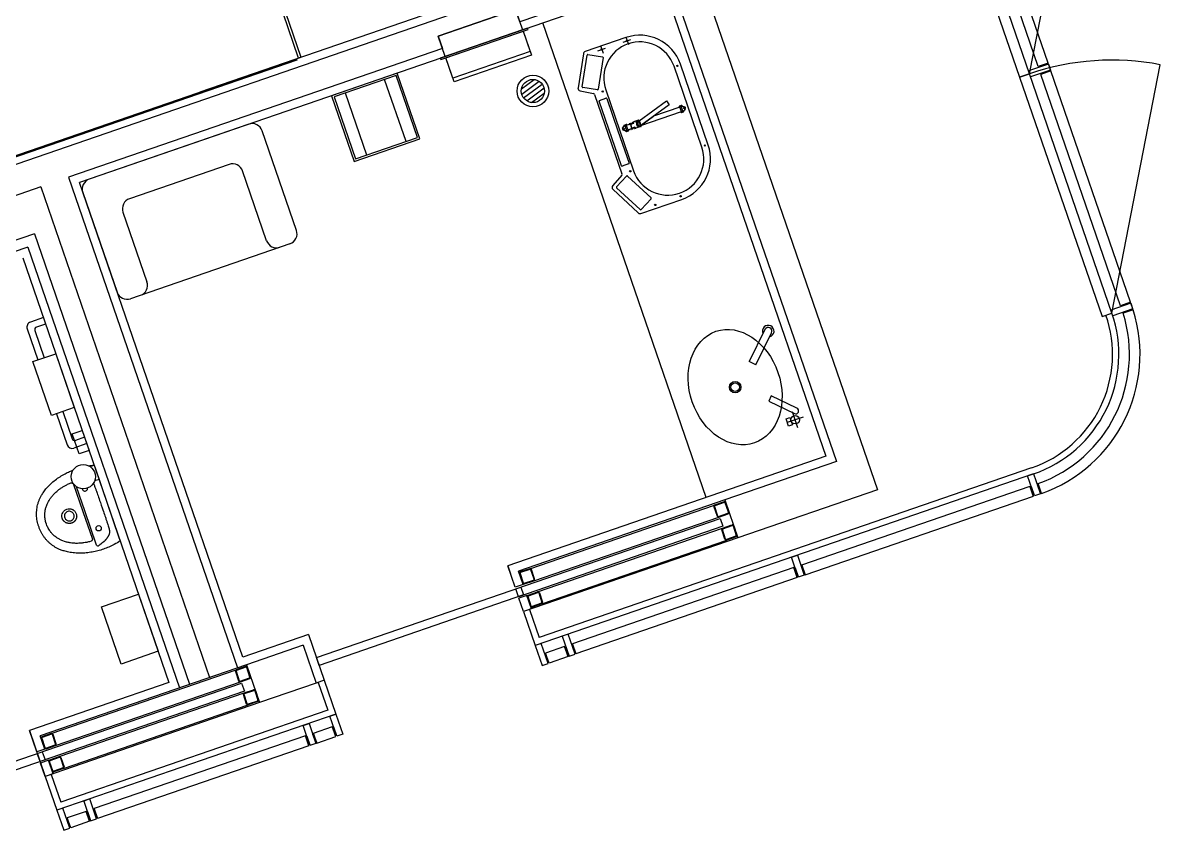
# Model space of a CAD drawing. Extents: x 809431 to 809707, y 818703 to 819368.
# Drawn here: x 809474.94 to 809480.33, y 819272.93 to 819276.76 of the extents above; entities that cross this region are included whole.
import ezdxf

# ---------------------------------------------------------------- set-up
doc = ezdxf.new("R2010")
doc.units = 0
for name, color, linetype in [('Floor Fin', 7, 'Continuous'), ('MAJ221__', 7, 'Continuous'), ('MAJ292__', 7, 'Continuous'), ('MAJ322__', 7, 'Continuous'), ('MAJ325__', 7, 'Continuous'), ('MAJ342__', 7, 'Continuous'), ('MAJ421__', 7, 'Continuous'), ('MAJ427__', 7, 'Continuous'), ('MAJ740__', 7, 'Continuous')]:
    doc.layers.add(name, color=color, linetype=linetype)

msp = doc.modelspace()

# ---------------------------------------------------------------- linework, layer by layer
at = {"layer": 'Floor Fin'}
for p, q in [((809477.304, 819276.4418), (809477.3647, 819276.4867)), ((809477.3051, 819276.4177), (809477.3874, 819276.4787)), ((809477.3139, 819276.3994), (809477.4024, 819276.4648)), ((809477.3289, 819276.3856), (809477.4112, 819276.4465)), ((809477.3516, 819276.3775), (809477.4123, 819276.4224))]:
    msp.add_line(p, q, dxfattribs=at)
for radius in [0.075, 0.055]:
    msp.add_circle((809477.3582, 819276.4321), radius, dxfattribs=at)
at = {"layer": 'MAJ221__'}
for p, q in [((809474.9326, 819286.3316), (809478.9924, 819274.5409)), ((809475.8485, 819283.2414), (809478.7982, 819274.675)), ((809477.9522, 819277.1336), (809473.0539, 819275.447)), ((809475.156, 819276.0228), (809475.9569, 819273.6967)), ((809475.0236, 819275.9771), (809473.0569, 819275.2999)), ((809475.0236, 819275.9771), (809475.8245, 819273.6511)), ((809474.9941, 819275.7555), (809473.6033, 819275.2765)), ((809474.9941, 819275.7555), (809475.7299, 819273.6186)), ((809474.9631, 819275.6919), (809473.6195, 819275.2293)), ((809474.9631, 819275.6919), (809475.6826, 819273.6023)), ((809478.7982, 819274.675), (809478.2687, 819274.4927)), ((809478.9924, 819274.5409), (809478.3305, 819274.313)), ((809478.2687, 819274.4927), (809478.3305, 819274.313)), ((809476.2689, 819273.8041), (809475.9994, 819273.7113)), ((809476.2689, 819273.8041), (809476.3308, 819273.6245)), ((809475.9994, 819273.7113), (809476.0613, 819273.5317)), ((809476.3308, 819273.6245), (809476.0613, 819273.5317))]:
    msp.add_line(p, q, dxfattribs=at)
msp.add_lwpolyline([(809477.9977, 819277.0013), (809477.2966, 819276.7599), (809477.2764, 819276.8185), (809476.9095, 819276.6922), (809476.9297, 819276.6336), (809475.156, 819276.0228)], dxfattribs=at)
at = {"layer": 'MAJ292__'}
for p, q in [((809477.343, 819274.1666), (809478.2203, 819274.4686)), ((809477.3626, 819274.1098), (809478.2398, 819274.4119)), ((809477.3808, 819274.0569), (809478.258, 819274.3589)), ((809477.4003, 819274.0002), (809478.2776, 819274.3022)), ((809475.0738, 819273.3852), (809475.951, 819273.6873)), ((809475.0933, 819273.3285), (809475.9706, 819273.6305)), ((809475.1115, 819273.2755), (809475.9888, 819273.5776)), ((809475.1311, 819273.2188), (809476.0083, 819273.5209))]:
    msp.add_line(p, q, dxfattribs=at)
for points in [[(809478.2163, 819274.4605), (809478.2317, 819274.4159)], [(809478.2193, 819274.4615), (809478.2347, 819274.4169)], [(809478.2649, 819274.484), (809478.2203, 819274.4686)], [(809478.2659, 819274.481), (809478.2213, 819274.4656)], [(809478.2854, 819274.4344), (809478.27, 819274.479)], [(809478.2884, 819274.4354), (809478.273, 819274.48)], [(809478.2388, 819274.4149), (809478.2834, 819274.4303)], [(809478.2398, 819274.4119), (809478.2844, 819274.4273)], [(809478.2694, 819274.3062), (809478.2541, 819274.3508)], [(809478.2725, 819274.3072), (809478.2571, 819274.3519)], [(809478.258, 819274.3589), (809478.3027, 819274.3743)], [(809478.2591, 819274.3559), (809478.3037, 819274.3713)], [(809478.3078, 819274.3693), (809478.3231, 819274.3247)], [(809478.3108, 819274.3703), (809478.3262, 819274.3257)], [(809478.3212, 819274.3206), (809478.2765, 819274.3052)], [(809478.3222, 819274.3176), (809478.2776, 819274.3022)], [(809477.2944, 819274.1431), (809477.3098, 819274.0984)], [(809477.2975, 819274.1441), (809477.3128, 819274.0995)], [(809477.343, 819274.1666), (809477.2984, 819274.1512)], [(809477.3441, 819274.1635), (809477.2994, 819274.1482)], [(809477.3635, 819274.1169), (809477.3481, 819274.1616)], [(809477.3665, 819274.118), (809477.3512, 819274.1626)], [(809477.3169, 819274.0975), (809477.3615, 819274.1129)], [(809477.3179, 819274.0945), (809477.3626, 819274.1098)], [(809477.3476, 819273.9888), (809477.3322, 819274.0334)], [(809477.3506, 819273.9898), (809477.3352, 819274.0344)], [(809477.3362, 819274.0415), (809477.3808, 819274.0569)], [(809477.3372, 819274.0385), (809477.3818, 819274.0539)], [(809477.3859, 819274.0519), (809477.4013, 819274.0072)], [(809477.3889, 819274.0529), (809477.4043, 819274.0083)], [(809477.3993, 819274.0032), (809477.3547, 819273.9878)], [(809477.4003, 819274.0002), (809477.3557, 819273.9848)], [(809475.9957, 819273.7026), (809475.951, 819273.6873)], [(809475.9967, 819273.6996), (809475.9521, 819273.6842)], [(809476.0161, 819273.653), (809476.0008, 819273.6976)], [(809476.0192, 819273.654), (809476.0038, 819273.6987)], [(809475.9471, 819273.6791), (809475.9624, 819273.6345)], [(809475.9501, 819273.6802), (809475.9655, 819273.6355)], [(809475.9695, 819273.6336), (809476.0142, 819273.6489)], [(809475.9706, 819273.6305), (809476.0152, 819273.6459)], [(809475.9888, 819273.5776), (809476.0334, 819273.5929)], [(809475.9898, 819273.5746), (809476.0345, 819273.5899)], [(809476.0385, 819273.5879), (809476.0539, 819273.5433)], [(809476.0416, 819273.589), (809476.0569, 819273.5444)], [(809476.0002, 819273.5248), (809475.9848, 819273.5694)], [(809476.0032, 819273.5259), (809475.9879, 819273.5705)], [(809476.0519, 819273.5392), (809476.0073, 819273.5239)], [(809476.053, 819273.5362), (809476.0083, 819273.5209)], [(809475.0252, 819273.3617), (809475.0406, 819273.3171)], [(809475.0282, 819273.3627), (809475.0436, 819273.3181)], [(809475.0738, 819273.3852), (809475.0292, 819273.3698)], [(809475.0748, 819273.3822), (809475.0302, 819273.3668)], [(809475.0943, 819273.3356), (809475.0789, 819273.3802)], [(809475.0973, 819273.3366), (809475.0819, 819273.3812)], [(809475.0476, 819273.3161), (809475.0923, 819273.3315)], [(809475.0487, 819273.3131), (809475.0933, 819273.3285)], [(809475.0813, 819273.2084), (809475.066, 819273.2531)], [(809475.0669, 819273.2602), (809475.1115, 819273.2755)], [(809475.068, 819273.2571), (809475.1126, 819273.2725)], [(809475.1167, 819273.2705), (809475.132, 819273.2259)], [(809475.1197, 819273.2716), (809475.135, 819273.2269)], [(809475.0783, 819273.2074), (809475.0629, 819273.252)], [(809475.13, 819273.2218), (809475.0854, 819273.2064)], [(809475.1311, 819273.2188), (809475.0865, 819273.2034)]]:
    msp.add_lwpolyline(points, dxfattribs=at)
for centre, radius, start, end in [((809478.2224, 819274.4626), 0.0064, 109, 199), ((809478.2224, 819274.4626), 0.0032, 109, 199), ((809478.267, 819274.4779), 0.0064, 19, 109), ((809478.267, 819274.4779), 0.0032, 19, 109), ((809478.2377, 819274.4179), 0.0064, 199, 289), ((809478.2377, 819274.4179), 0.0032, 199, 289), ((809478.2824, 819274.4333), 0.0032, 289, 19), ((809478.2824, 819274.4333), 0.0064, 289, 19), ((809478.2601, 819274.3529), 0.0064, 109, 199), ((809478.2601, 819274.3529), 0.0032, 109, 199), ((809478.3048, 819274.3683), 0.0064, 19, 109), ((809478.3048, 819274.3683), 0.0032, 19, 109), ((809478.2755, 819274.3083), 0.0064, 199, 289), ((809478.2755, 819274.3083), 0.0032, 199, 289), ((809478.3201, 819274.3236), 0.0032, 289, 19), ((809478.3201, 819274.3236), 0.0064, 289, 19), ((809477.3005, 819274.1451), 0.0064, 109, 199), ((809477.3005, 819274.1451), 0.0032, 109, 199), ((809477.3451, 819274.1605), 0.0064, 19, 109), ((809477.3451, 819274.1605), 0.0032, 19, 109), ((809477.3605, 819274.1159), 0.0032, 289, 19), ((809477.3605, 819274.1159), 0.0064, 289, 19), ((809477.3158, 819274.1005), 0.0064, 199, 289), ((809477.3158, 819274.1005), 0.0032, 199, 289), ((809477.3382, 819274.0355), 0.0064, 109, 199), ((809477.3382, 819274.0355), 0.0032, 109, 199), ((809477.3829, 819274.0508), 0.0064, 19, 109), ((809477.3829, 819274.0508), 0.0032, 19, 109), ((809477.3982, 819274.0062), 0.0064, 289, 19), ((809477.3536, 819273.9908), 0.0064, 199, 289), ((809477.3536, 819273.9908), 0.0032, 199, 289), ((809477.3982, 819274.0062), 0.0032, 289, 19), ((809475.9531, 819273.6812), 0.0064, 109, 199), ((809475.9977, 819273.6966), 0.0064, 19, 109), ((809475.9977, 819273.6966), 0.0032, 19, 109), ((809475.9531, 819273.6812), 0.0032, 109, 199), ((809475.9685, 819273.6366), 0.0064, 199, 289), ((809475.9685, 819273.6366), 0.0032, 199, 289), ((809476.0131, 819273.6519), 0.0032, 289, 19), ((809476.0131, 819273.6519), 0.0064, 289, 19), ((809475.9909, 819273.5715), 0.0064, 109, 199), ((809476.0355, 819273.5869), 0.0064, 19, 109), ((809476.0355, 819273.5869), 0.0032, 19, 109), ((809475.9909, 819273.5715), 0.0032, 109, 199), ((809476.0062, 819273.5269), 0.0064, 199, 289), ((809476.0062, 819273.5269), 0.0032, 199, 289), ((809476.0509, 819273.5423), 0.0032, 289, 19), ((809476.0509, 819273.5423), 0.0064, 289, 19), ((809475.0312, 819273.3638), 0.0064, 109, 199), ((809475.0312, 819273.3638), 0.0032, 109, 199), ((809475.0759, 819273.3791), 0.0064, 19, 109), ((809475.0759, 819273.3791), 0.0032, 19, 109), ((809475.0466, 819273.3192), 0.0064, 199, 289), ((809475.0466, 819273.3192), 0.0032, 199, 289), ((809475.0912, 819273.3345), 0.0032, 289, 19), ((809475.0912, 819273.3345), 0.0064, 289, 19), ((809475.069, 819273.2541), 0.0064, 109, 199), ((809475.069, 819273.2541), 0.0032, 109, 199), ((809475.1136, 819273.2695), 0.0064, 19, 109), ((809475.1136, 819273.2695), 0.0032, 19, 109), ((809475.0844, 819273.2095), 0.0064, 199, 289), ((809475.0844, 819273.2095), 0.0032, 199, 289), ((809475.129, 819273.2248), 0.0032, 289, 19), ((809475.129, 819273.2248), 0.0064, 289, 19)]:
    msp.add_arc(centre, radius, start, end, dxfattribs=at)
at = {"layer": 'MAJ322__'}
for p, q in [((809479.7145, 819276.5135), (809479.9435, 819277.6915)), ((809480.1052, 819275.3789), (809480.3341, 819276.5568))]:
    msp.add_line(p, q, dxfattribs=at)
msp.add_arc((809480.1052, 819275.3789), 1.2, 79, 109, dxfattribs=at)
at = {"layer": 'MAJ325__'}
for points in [[(809479.7145, 819276.5135), (809479.3238, 819277.6481), (809479.2765, 819277.6318), (809479.6672, 819276.4972)], [(809476.1842, 819276.8052), (809476.2576, 819276.5921), (809476.2462, 819276.5882), (809476.1729, 819276.8013)], [(809480.1052, 819275.3789), (809479.7145, 819276.5135), (809479.6672, 819276.4972), (809480.0579, 819275.3626)], [(809478.2458, 819274.4055), (809478.2588, 819274.3677), (809477.2897, 819274.034), (809477.2767, 819274.0718)], [(809477.3003, 819274.0799), (809477.3133, 819274.0421), (809476.3442, 819273.7084), (809476.3311, 819273.7462)], [(809475.9766, 819273.6241), (809475.9896, 819273.5863), (809475.0204, 819273.2526), (809475.0074, 819273.2904)], [(809475.0311, 819273.2986), (809475.0441, 819273.2608), (809474.0749, 819272.927), (809474.0619, 819272.9649)]]:
    msp.add_lwpolyline(points, close=True, dxfattribs=at)
at = {"layer": 'MAJ342__'}
for p, q in [((809479.7553, 819276.5487), (809479.3776, 819277.6455)), ((809479.8025, 819276.565), (809479.4249, 819277.6617)), ((809479.8042, 819276.5602), (809479.7096, 819276.5277)), ((809479.8025, 819276.565), (809479.7553, 819276.5487)), ((809479.7597, 819276.5449), (809479.7581, 819276.5497)), ((809479.7997, 819276.564), (809479.8013, 819276.5593)), ((809479.8042, 819276.5602), (809479.8091, 819276.5461)), ((809479.8091, 819276.5461), (809479.8042, 819276.5602)), ((809479.8139, 819276.5318), (809479.809, 819276.5461)), ((809479.809, 819276.5461), (809479.8139, 819276.5318)), ((809479.8139, 819276.5318), (809479.7194, 819276.4993)), ((809479.8156, 819276.5271), (809479.7683, 819276.5108)), ((809480.1459, 819275.4141), (809479.7683, 819276.5108)), ((809479.7711, 819276.5118), (809479.7695, 819276.5165)), ((809479.8111, 819276.5309), (809479.8127, 819276.5261)), ((809480.1932, 819275.4303), (809479.8156, 819276.5271)), ((809480.1949, 819275.4256), (809480.1003, 819275.3931)), ((809480.1932, 819275.4303), (809480.1459, 819275.4141)), ((809480.1504, 819275.4103), (809480.1488, 819275.415)), ((809480.1904, 819275.4294), (809480.192, 819275.4246)), ((809480.1949, 819275.4256), (809480.1997, 819275.4114)), ((809480.1997, 819275.4114), (809480.1949, 819275.4256)), ((809480.204, 819275.3994), (809480.1991, 819275.4136)), ((809480.204, 819275.3994), (809480.1093, 819275.3667)), ((809480.2054, 819275.3947), (809480.158, 819275.3784)), ((809480.1596, 819275.3841), (809480.1612, 819275.3795)), ((809480.2012, 819275.3984), (809480.2028, 819275.3938)), ((809478.6338, 819274.1848), (809479.7165, 819274.5576)), ((809479.7327, 819274.5104), (809479.7165, 819274.5576)), ((809479.7706, 819274.5233), (809479.7543, 819274.5706)), ((809478.6501, 819274.1375), (809479.7327, 819274.5103)), ((809478.596, 819274.1718), (809477.5465, 819273.8104)), ((809478.6122, 819274.1246), (809478.596, 819274.1718)), ((809478.65, 819274.1376), (809478.6338, 819274.1848)), ((809478.6123, 819274.1245), (809477.5627, 819273.7631)), ((809477.5086, 819273.7974), (809477.4188, 819273.7664)), ((809477.5249, 819273.7502), (809477.5086, 819273.7974)), ((809477.5627, 819273.7632), (809477.5465, 819273.8104)), ((809477.4351, 819273.7193), (809477.4188, 819273.7664)), ((809477.5249, 819273.7501), (809477.4351, 819273.7192)), ((809476.3173, 819273.3872), (809476.4071, 819273.4181)), ((809476.4234, 819273.3709), (809476.4071, 819273.4181)), ((809476.2795, 819273.3741), (809475.2772, 819273.029)), ((809476.2957, 819273.327), (809476.2795, 819273.3741)), ((809476.3335, 819273.34), (809476.3173, 819273.3872)), ((809476.3336, 819273.3399), (809476.4234, 819273.3708)), ((809476.2957, 819273.3269), (809475.2935, 819272.9818)), ((809475.2394, 819273.016), (809475.1496, 819272.9851)), ((809475.1658, 819272.9379), (809475.1496, 819272.9851)), ((809475.2556, 819272.9689), (809475.2394, 819273.016)), ((809475.2935, 819272.9819), (809475.2772, 819273.029)), ((809475.2557, 819272.9687), (809475.1659, 819272.9378))]:
    msp.add_line(p, q, dxfattribs=at)
for points in [[(809479.7333, 819274.6163), (809479.7658, 819274.5217), (809479.7375, 819274.5119), (809479.7049, 819274.6065)], [(809479.7222, 819274.5564), (809479.7365, 819274.5148), (809479.7318, 819274.5131), (809479.7174, 819274.5547)], [(809479.7505, 819274.5661), (809479.7649, 819274.5245), (809479.7696, 819274.5262), (809479.7553, 819274.5678)], [(809478.6128, 819274.2304), (809478.6454, 819274.1359), (809478.617, 819274.1261), (809478.5844, 819274.2207)], [(809478.6017, 819274.1706), (809478.616, 819274.129), (809478.6113, 819274.1273), (809478.597, 819274.1689)], [(809478.6301, 819274.1803), (809478.6444, 819274.1387), (809478.6491, 819274.1404), (809478.6348, 819274.182)], [(809477.4971, 819273.8463), (809477.5297, 819273.7517), (809477.558, 819273.7615), (809477.5255, 819273.856)], [(809477.3694, 819273.8023), (809477.402, 819273.7078), (809477.4304, 819273.7175), (809477.3978, 819273.8121)], [(809477.5144, 819273.7962), (809477.5287, 819273.7546), (809477.5239, 819273.7529), (809477.5096, 819273.7945)], [(809477.5427, 819273.8059), (809477.557, 819273.7643), (809477.5618, 819273.7659), (809477.5474, 819273.8076)], [(809477.4151, 819273.762), (809477.4294, 819273.7204), (809477.4341, 819273.722), (809477.4198, 819273.7636)], [(809476.4239, 819273.4768), (809476.4565, 819273.3822), (809476.4281, 819273.3724), (809476.3956, 819273.467)], [(809476.2963, 819273.4328), (809476.3288, 819273.3382), (809476.3005, 819273.3285), (809476.2679, 819273.423)], [(809476.4128, 819273.4169), (809476.4271, 819273.3753), (809476.4224, 819273.3736), (809476.4081, 819273.4152)], [(809476.2852, 819273.3729), (809476.2995, 819273.3313), (809476.2948, 819273.3297), (809476.2804, 819273.3713)], [(809476.3135, 819273.3827), (809476.3279, 819273.3411), (809476.3326, 819273.3427), (809476.3183, 819273.3843)], [(809475.2279, 819273.0649), (809475.2604, 819272.9704), (809475.2888, 819272.9801), (809475.2562, 819273.0747)], [(809475.1002, 819273.021), (809475.1328, 819272.9264), (809475.1611, 819272.9362), (809475.1286, 819273.0307)], [(809475.2451, 819273.0148), (809475.2594, 819272.9732), (809475.2547, 819272.9716), (809475.2404, 819273.0132)], [(809475.2735, 819273.0246), (809475.2878, 819272.983), (809475.2925, 819272.9846), (809475.2782, 819273.0262)], [(809475.1458, 819272.9806), (809475.1602, 819272.939), (809475.1649, 819272.9406), (809475.1506, 819272.9822)]]:
    msp.add_lwpolyline(points, close=True, dxfattribs=at)
for radius, start, end in [(0.65, 289.4408, 17.4442), (0.7001, 289.4092, 17.5555)]:
    msp.add_arc((809479.5379, 819275.1836), radius, start, end, dxfattribs=at)
at = {"layer": 'MAJ421__'}
for p, q in [((809477.9729, 819276.9505), (809475.2068, 819275.998)), ((809477.9729, 819276.9505), (809478.7478, 819274.7)), ((809475.9817, 819273.7475), (809475.2068, 819275.998)), ((809474.9383, 819275.6411), (809475.6318, 819273.6271)), ((809478.7478, 819274.7), (809477.2392, 819274.1805)), ((809479.7332, 819274.6162), (809477.3694, 819273.8023)), ((809479.7234, 819274.6446), (809477.388, 819273.8405)), ((809478.2687, 819274.4927), (809477.2901, 819274.1557)), ((809478.3305, 819274.313), (809477.3141, 819273.9631)), ((809477.2392, 819274.1805), (809477.2522, 819274.1428)), ((809477.2741, 819274.0794), (809477.2392, 819274.1805)), ((809477.3119, 819274.0924), (809477.2901, 819274.1557)), ((809477.3119, 819274.0924), (809477.2741, 819274.0794)), ((809477.3301, 819274.0394), (809477.2923, 819274.0264)), ((809477.3141, 819273.9631), (809477.2923, 819274.0264)), ((809477.3519, 819273.9761), (809477.3301, 819274.0394)), ((809477.3141, 819273.9631), (809477.3694, 819273.8023)), ((809477.3425, 819273.9728), (809477.388, 819273.8405)), ((809476.2937, 819273.855), (809475.9817, 819273.7475)), ((809476.2937, 819273.855), (809476.3686, 819273.6375)), ((809475.9994, 819273.7113), (809475.0208, 819273.3744)), ((809476.3686, 819273.6375), (809476.3308, 819273.6245)), ((809476.3686, 819273.6375), (809476.4239, 819273.4768)), ((809475.6318, 819273.6271), (809474.97, 819273.3992)), ((809476.3402, 819273.6277), (809476.3858, 819273.4954)), ((809476.0613, 819273.5317), (809475.0449, 819273.1817)), ((809476.4239, 819273.4768), (809475.1002, 819273.021)), ((809476.3858, 819273.4954), (809475.1188, 819273.0591)), ((809474.97, 819273.3992), (809475.0449, 819273.1817)), ((809474.97, 819273.3992), (809474.983, 819273.3614)), ((809475.0048, 819273.298), (809474.97, 819273.3992)), ((809475.0426, 819273.311), (809475.0208, 819273.3744)), ((809475.0426, 819273.311), (809475.0048, 819273.298)), ((809475.0609, 819273.2581), (809475.023, 819273.245)), ((809475.0827, 819273.1947), (809475.0609, 819273.2581)), ((809475.0449, 819273.1817), (809475.023, 819273.245)), ((809475.0827, 819273.1947), (809475.0449, 819273.1817)), ((809475.0449, 819273.1817), (809475.1002, 819273.021)), ((809475.0449, 819273.1817), (809475.1002, 819273.021)), ((809475.0732, 819273.1915), (809475.1188, 819273.0591)), ((809475.0732, 819273.1915), (809475.1188, 819273.0591))]:
    msp.add_line(p, q, dxfattribs=at)
for points in [[(809477.9392, 819277.1714), (809475.7788, 819276.4271)], [(809473.0408, 819275.4848), (809475.7788, 819276.4271)]]:
    msp.add_lwpolyline(points, dxfattribs=at)
for radius, end in [(0.57, 19.0404), (0.6, 19.0395)]:
    msp.add_arc((809479.5379, 819275.1835), radius, 289, end, dxfattribs=at)
at = {"layer": 'MAJ427__'}
for points in [[(809475.1838, 819274.7746), (809475.173, 819274.806), (809475.2203, 819274.8222), (809475.2528, 819274.7277), (809475.2055, 819274.7114), (809475.1945, 819274.7436)], [(809475.1945, 819274.7436), (809475.1838, 819274.7746)]]:
    msp.add_lwpolyline(points, dxfattribs=at)
at = {"layer": 'MAJ740__'}
for p, q in [((809478.1804, 819274.5046), (809477.4056, 819276.7551)), ((809477.7868, 819276.6645), (809477.8228, 819276.6769)), ((809477.7986, 819276.6887), (809477.811, 819276.6527)), ((809477.81, 819276.6557), (809477.81, 819276.6557)), ((809477.5924, 819276.4518), (809477.6156, 819276.6023)), ((809477.6192, 819276.6049), (809477.6882, 819276.5943)), ((809477.6669, 819276.6232), (809477.7028, 819276.6356)), ((809477.6787, 819276.6474), (809477.691, 819276.6114)), ((809477.6908, 819276.5906), (809477.6676, 819276.4402)), ((809478.1599, 819276.1656), (809478.0277, 819276.5495)), ((809476.7563, 819276.1926), (809476.6551, 819276.4867)), ((809477.664, 819276.4375), (809477.595, 819276.4482)), ((809477.7038, 819276.438), (809477.836, 819276.0541)), ((809476.5701, 819276.1285), (809476.4688, 819276.4225)), ((809477.7783, 819276.0778), (809477.6729, 819276.3837)), ((809477.6749, 819276.3878), (809477.7049, 819276.3981)), ((809477.7089, 819276.3961), (809477.7616, 819276.2432)), ((809477.8625, 819276.2909), (809477.992, 819276.3853)), ((809477.992, 819276.3853), (809478.0051, 819276.3674)), ((809478.0051, 819276.3674), (809477.8701, 819276.269)), ((809477.8701, 819276.2688), (809478.0632, 819276.3353)), ((809478.056, 819276.3563), (809477.9307, 819276.3131)), ((809478.0513, 819276.3563), (809478.0518, 819276.3548)), ((809478.0622, 819276.3635), (809478.0532, 819276.3604)), ((809478.0618, 819276.3599), (809478.0558, 819276.3579)), ((809478.0632, 819276.3353), (809478.056, 819276.3563)), ((809478.059, 819276.3338), (809478.0595, 819276.3323)), ((809478.0623, 819276.3584), (809478.0683, 819276.3605)), ((809478.0695, 819276.3374), (809478.0623, 819276.3584)), ((809478.0636, 819276.3304), (809478.0726, 819276.3335)), ((809478.064, 819276.3339), (809478.07, 819276.3359)), ((809478.0668, 819276.36), (809478.0663, 819276.3615)), ((809478.0683, 819276.3605), (809478.0778, 819276.3574)), ((809478.0695, 819276.3374), (809478.0755, 819276.3395)), ((809478.0745, 819276.3375), (809478.074, 819276.339)), ((809478.0811, 819276.3478), (809478.0755, 819276.3395)), ((809477.82, 819276.275), (809477.8011, 819276.2685)), ((809477.8145, 819276.2745), (809477.8148, 819276.2734)), ((809477.8214, 819276.2786), (809477.8154, 819276.2765)), ((809477.8163, 819276.2739), (809477.8193, 819276.275)), ((809477.8239, 819276.2763), (809477.8235, 819276.2776)), ((809477.8309, 819276.2823), (809477.8249, 819276.2753)), ((809477.8349, 819276.2784), (809477.8259, 819276.2753)), ((809477.8347, 819276.2839), (809477.8315, 819276.2828)), ((809477.8349, 819276.2834), (809477.8359, 819276.2804)), ((809477.8599, 819276.2937), (809477.8359, 819276.2854)), ((809477.8479, 819276.2845), (809477.8464, 819276.289)), ((809477.8479, 819276.2845), (809477.8515, 819276.274)), ((809477.8579, 819276.2896), (809477.8489, 819276.2865)), ((809477.8599, 819276.2887), (809477.8532, 819276.2865)), ((809477.8605, 819276.2655), (809477.8532, 819276.2865)), ((809477.854, 819276.2883), (809477.8545, 819276.2869)), ((809477.8635, 819276.2782), (809477.8599, 819276.2887)), ((809477.8619, 819276.2927), (809477.8665, 819276.2792)), ((809477.8635, 819276.2782), (809477.8671, 819276.2677)), ((809477.8712, 819276.2657), (809477.8665, 819276.2792)), ((809477.8701, 819276.2689), (809477.9307, 819276.3131)), ((809477.7616, 819276.2432), (809477.8143, 819276.0902)), ((809477.7835, 819276.256), (809477.789, 819276.2643)), ((809477.7963, 819276.2434), (809477.7868, 819276.2465)), ((809477.795, 819276.2664), (809477.789, 819276.2643)), ((809477.79, 819276.2664), (809477.7905, 819276.2649)), ((809477.801, 819276.2735), (809477.792, 819276.2704)), ((809477.8005, 819276.27), (809477.7945, 819276.2679)), ((809477.795, 819276.2664), (809477.8023, 819276.2454)), ((809477.8023, 819276.2454), (809477.7963, 819276.2434)), ((809477.7978, 819276.2439), (809477.7983, 819276.2424)), ((809477.8011, 819276.2685), (809477.8083, 819276.2475)), ((809477.8023, 819276.2404), (809477.8113, 819276.2435)), ((809477.8028, 819276.2439), (809477.8088, 819276.246)), ((809477.8055, 819276.27), (809477.805, 819276.2715)), ((809477.8083, 819276.2475), (809477.8273, 819276.2541)), ((809477.8133, 819276.2475), (809477.8128, 819276.249)), ((809477.8163, 819276.2739), (809477.8148, 819276.2734)), ((809477.8214, 819276.274), (809477.8245, 819276.2647)), ((809477.8237, 819276.2526), (809477.8222, 819276.2521)), ((809477.8226, 819276.251), (809477.8222, 819276.2521)), ((809477.8237, 819276.2526), (809477.8267, 819276.2536)), ((809477.8277, 819276.2556), (809477.8245, 819276.2647)), ((809477.8306, 819276.252), (809477.8246, 819276.25)), ((809477.8311, 819276.2554), (809477.8316, 819276.2541)), ((809477.8404, 819276.2548), (809477.8313, 819276.2566)), ((809477.8411, 819276.2604), (809477.8321, 819276.2573)), ((809477.8444, 819276.2559), (809477.8412, 819276.2548)), ((809477.8442, 819276.2564), (809477.8431, 819276.2594)), ((809477.8702, 819276.2637), (809477.8462, 819276.2554)), ((809477.8551, 819276.2635), (809477.8515, 819276.274)), ((809477.8551, 819276.2635), (809477.8567, 819276.259)), ((809477.8662, 819276.2657), (809477.8572, 819276.2626)), ((809477.8605, 819276.2655), (809477.8671, 819276.2678)), ((809477.8617, 819276.2659), (809477.8623, 819276.2643)), ((809475.9175, 819276.0841), (809475.4447, 819275.9213)), ((809477.8123, 819276.0862), (809477.7823, 819276.0759)), ((809476.095, 819275.7222), (809475.981, 819276.0531)), ((809477.7553, 819275.9779), (809477.8028, 819276.029)), ((809477.8073, 819276.0291), (809477.9188, 819275.9255)), ((809477.867, 819275.8697), (809477.7554, 819275.9734)), ((809477.919, 819275.921), (809477.8714, 819275.8699)), ((809478.0537, 819275.9479), (809478.0537, 819275.9479)), ((809475.4137, 819275.8578), (809475.5277, 819275.5268)), ((809476.2058, 819275.7075), (809475.4494, 819275.447)), ((809475.036, 819275.3574), (809474.9745, 819275.3362)), ((809474.959, 819275.3045), (809475.0098, 819275.157)), ((809475.0464, 819275.3271), (809475.0034, 819275.3123)), ((809474.9956, 819275.2964), (809475.0401, 819275.1674)), ((809478.4589, 819275.3011), (809478.3846, 819275.1487)), ((809478.4161, 819275.1334), (809478.4904, 819275.2857)), ((809478.4161, 819275.1334), (809478.3846, 819275.1487)), ((809478.4891, 819274.9872), (809478.4769, 819274.962)), ((809478.611, 819274.9278), (809478.4891, 819274.9872)), ((809478.4769, 819274.962), (809478.5987, 819274.9026)), ((809475.0977, 819274.9017), (809475.1485, 819274.7542)), ((809475.128, 819274.9121), (809475.1724, 819274.783)), ((809478.6401, 819274.8859), (809478.5648, 819274.86)), ((809478.6154, 819274.8353), (809478.5896, 819274.9103)), ((809475.2313, 819274.7901), (809475.1883, 819274.7753)), ((809475.2418, 819274.7598), (809475.1803, 819274.7387)), ((809475.2575, 819274.6509), (809475.2769, 819274.6576)), ((809475.2769, 819274.6576), (809475.2828, 819274.6406)), ((809475.2769, 819274.6576), (809475.2828, 819274.6406)), ((809475.2769, 819274.6576), (809475.3001, 819274.5905)), ((809475.2828, 819274.6406), (809475.3388, 819274.478)), ((809475.2828, 819274.6406), (809475.3388, 819274.478)), ((809475.1776, 819274.5702), (809475.223, 819274.4381)), ((809475.2325, 819274.4414), (809475.1932, 819274.5556)), ((809475.3001, 819274.5905), (809475.2793, 819274.5833)), ((809475.2886, 819274.2785), (809475.2325, 819274.4414)), ((809475.3388, 819274.478), (809475.3948, 819274.3154)), ((809475.3388, 819274.478), (809475.3948, 819274.3154)), ((809475.223, 819274.4381), (809475.2685, 819274.3061)), ((809475.3948, 819274.3154), (809475.4006, 819274.2984)), ((809475.3948, 819274.3154), (809475.4006, 819274.2984))]:
    msp.add_line(p, q, dxfattribs=at)
for points in [[(809477.3096, 819276.7221), (809476.9427, 819276.5958), (809476.9095, 819276.6922), (809477.2764, 819276.8185)], [(809477.3332, 819276.7302), (809476.9191, 819276.5876), (809476.9211, 819276.582), (809477.3352, 819276.7246)], [(809477.3509, 819276.602), (809476.9841, 819276.4757), (809476.9447, 819276.5901), (809477.3116, 819276.7164)], [(809477.3448, 819276.62), (809476.9779, 819276.4937), (809476.9447, 819276.5901), (809477.3116, 819276.7164)], [(809476.2384, 819276.5791), (809474.7826, 819276.0779), (809474.7807, 819276.0836), (809476.2365, 819276.5848)], [(809476.8223, 819276.2053), (809476.7149, 819276.5173), (809476.4029, 819276.4099), (809476.5103, 819276.0979)], [(809476.8102, 819276.2112), (809476.709, 819276.5052), (809476.4149, 819276.404), (809476.5162, 819276.1099)], [(809475.1828, 819274.931), (809475.0741, 819274.8935), (809474.9862, 819275.1488), (809475.0949, 819275.1863)], [(809478.5591, 819274.8768), (809478.5778, 819274.8833), (809478.5894, 819274.8496), (809478.5706, 819274.8432)], [(809475.5809, 819273.775), (809475.4059, 819273.7148), (809475.3125, 819273.9861), (809475.4874, 819274.0464)]]:
    msp.add_lwpolyline(points, close=True, dxfattribs=at)
for points in [[(809477.7997, 819276.6857), (809477.6059, 819276.619)], [(809477.5975, 819276.6089), (809477.5722, 819276.4468)], [(809478.1899, 819276.1759), (809478.0577, 819276.5598)], [(809477.5823, 819276.4324), (809477.6462, 819276.4201)], [(809477.651, 819276.4159), (809477.7808, 819276.039)], [(809476.0105, 819276.2748), (809475.2541, 819276.0143)], [(809476.2368, 819275.771), (809476.074, 819276.2438)], [(809477.7796, 819276.0327), (809477.737, 819275.9838)], [(809475.2231, 819275.9508), (809475.3858, 819275.478)], [(809477.7379, 819275.9663), (809477.8575, 819275.8539)], [(809477.8703, 819275.8512), (809478.064, 819275.9179)], [(809475.1667, 819274.5737), (809475.167, 819274.5737), (809475.1672, 819274.5737), (809475.1675, 819274.5737), (809475.1677, 819274.5738), (809475.168, 819274.5738), (809475.1682, 819274.5738), (809475.1685, 819274.5738), (809475.1688, 819274.5738), (809475.169, 819274.5738), (809475.1693, 819274.5738), (809475.1695, 819274.5738), (809475.1698, 819274.5737), (809475.17, 819274.5737), (809475.1703, 819274.5737), (809475.1706, 819274.5737), (809475.1708, 819274.5736), (809475.1711, 819274.5736), (809475.1713, 819274.5735), (809475.1716, 819274.5735), (809475.1718, 819274.5734), (809475.172, 819274.5734), (809475.1723, 819274.5733), (809475.1725, 819274.5733), (809475.1728, 819274.5732), (809475.173, 819274.5731), (809475.1732, 819274.5731), (809475.1735, 819274.573), (809475.1737, 819274.5729), (809475.1739, 819274.5728), (809475.1741, 819274.5727), (809475.1743, 819274.5726), (809475.1746, 819274.5725), (809475.1748, 819274.5724), (809475.175, 819274.5723), (809475.1752, 819274.5722), (809475.1754, 819274.5721), (809475.1755, 819274.572), (809475.1757, 819274.5718), (809475.1759, 819274.5717), (809475.1761, 819274.5716), (809475.1763, 819274.5715), (809475.1764, 819274.5713), (809475.1766, 819274.5712), (809475.1768, 819274.5711), (809475.1769, 819274.5709), (809475.177, 819274.5708), (809475.1772, 819274.5706), (809475.1773, 819274.5705), (809475.1775, 819274.5704)], [(809475.2685, 819274.3061), (809475.2685, 819274.3059), (809475.2685, 819274.3057), (809475.2685, 819274.3055), (809475.2685, 819274.3053), (809475.2684, 819274.3051), (809475.2684, 819274.3049), (809475.2684, 819274.3047), (809475.2683, 819274.3045), (809475.2683, 819274.3043), (809475.2682, 819274.3041), (809475.2681, 819274.3039), (809475.2681, 819274.3037), (809475.268, 819274.3035), (809475.2679, 819274.3032), (809475.2678, 819274.303), (809475.2678, 819274.3028), (809475.2677, 819274.3026), (809475.2676, 819274.3024), (809475.2674, 819274.3022), (809475.2673, 819274.302), (809475.2672, 819274.3018), (809475.2671, 819274.3016), (809475.267, 819274.3014), (809475.2668, 819274.3012), (809475.2667, 819274.301), (809475.2666, 819274.3008), (809475.2664, 819274.3006), (809475.2663, 819274.3004), (809475.2661, 819274.3002), (809475.266, 819274.3), (809475.2658, 819274.2998), (809475.2656, 819274.2996), (809475.2655, 819274.2994), (809475.2653, 819274.2992), (809475.2651, 819274.299), (809475.2649, 819274.2989), (809475.2647, 819274.2987), (809475.2646, 819274.2985), (809475.2644, 819274.2983), (809475.2642, 819274.2982), (809475.264, 819274.298), (809475.2638, 819274.2978), (809475.2636, 819274.2977), (809475.2634, 819274.2975), (809475.2632, 819274.2974), (809475.2629, 819274.2972), (809475.2627, 819274.2971), (809475.2625, 819274.2969), (809475.2623, 819274.2968)]]:
    msp.add_lwpolyline(points, dxfattribs=at)
for centre, radius in [((809477.8048, 819276.6707), 0.00317), ((809477.6849, 819276.6294), 0.00317), ((809478.0437, 819276.5516), 0.00317), ((809477.6898, 819276.4298), 0.00317), ((809478.0767, 819276.3517), 0.00417), ((809477.7879, 819276.2522), 0.00417), ((809478.1738, 819276.1738), 0.00317), ((809477.8199, 819276.0519), 0.00317), ((809478.0588, 819275.9329), 0.00317), ((809477.9389, 819275.8916), 0.00317), ((809478.3176, 819275.0278), 0.0274), ((809478.3176, 819275.0278), 0.02), ((809478.6025, 819274.873), 0.02), ((809475.2253, 819274.6033), 0.0575), ((809475.2985, 819274.3584), 0.0125)]:
    msp.add_circle(centre, radius, dxfattribs=at)
for centre, radius, start, end in [((809477.8657, 819276.4937), 0.1713, 109, 199), ((809477.8657, 819276.4937), 0.203, 19, 109), ((809477.8657, 819276.4937), 0.1713, 19, 109), ((809477.6101, 819276.607), 0.0127, 109, 171.1142), ((809477.6187, 819276.6018), 0.00317, 81.2263, 171.2263), ((809477.6877, 819276.5911), 0.00317, 351.2263, 81.2263), ((809477.5847, 819276.4448), 0.0127, 171.1142, 259.0783), ((809477.5955, 819276.4513), 0.00317, 171.2263, 261.2263), ((809477.6645, 819276.4407), 0.00317, 261.2263, 351.2263), ((809477.645, 819276.4138), 0.00634, 19, 79.0783), ((809477.6759, 819276.3848), 0.00317, 109, 199), ((809477.7059, 819276.3951), 0.00317, 19, 109), ((809478.0543, 819276.3574), 0.00317, 109, 199), ((809478.0563, 819276.3564), 0.00159, 109, 199), ((809478.0625, 819276.3334), 0.00317, 199, 289), ((809478.0623, 819276.3584), 0.00159, 19, 109), ((809478.0635, 819276.3354), 0.00159, 199, 289), ((809478.0633, 819276.3605), 0.00317, 19, 109), ((809478.0695, 819276.3374), 0.00159, 289, 19), ((809478.0715, 819276.3365), 0.00317, 289, 19), ((809478.0758, 819276.3513), 0.00634, 326.3137, 71.6863), ((809476.0267, 819276.2275), 0.05, 19, 109), ((809477.816, 819276.275), 0.00159, 109, 199), ((809477.8199, 819276.2735), 0.00159, 19, 109), ((809477.822, 819276.2771), 0.00159, 19, 109), ((809477.8254, 819276.2768), 0.00159, 199, 289), ((809477.8321, 819276.2813), 0.00159, 109, 139.72), ((809477.8364, 819276.2839), 0.00159, 109, 199), ((809477.8344, 819276.2799), 0.00159, 289, 19), ((809477.8494, 819276.285), 0.00159, 109, 199), ((809477.8584, 819276.2881), 0.00159, 19, 109), ((809477.8604, 819276.2922), 0.00159, 19, 109), ((809477.7888, 819276.2525), 0.00634, 146.3137, 251.6863), ((809477.793, 819276.2674), 0.00317, 109, 199), ((809477.795, 819276.2664), 0.00159, 109, 199), ((809477.8013, 819276.2434), 0.00317, 199, 289), ((809477.801, 819276.2685), 0.00159, 19, 109), ((809477.8023, 819276.2454), 0.00159, 199, 289), ((809477.802, 819276.2705), 0.00317, 19, 109), ((809477.8083, 819276.2475), 0.00159, 289, 19), ((809477.8103, 819276.2465), 0.00317, 289, 19), ((809477.8241, 819276.2515), 0.00159, 199, 289), ((809477.8262, 819276.2551), 0.00159, 289, 19), ((809477.8301, 819276.2535), 0.00159, 289, 19), ((809477.8326, 819276.2558), 0.00159, 109, 199), ((809477.8407, 819276.2563), 0.00159, 258.28, 289), ((809477.8416, 819276.2589), 0.00159, 19, 109), ((809477.8457, 819276.2569), 0.00159, 199, 289), ((809477.8566, 819276.2641), 0.00159, 199, 289), ((809477.8656, 819276.2671), 0.00159, 289, 19), ((809477.8697, 819276.2652), 0.00159, 289, 19), ((809477.9979, 819276.1098), 0.203, 289, 19), ((809477.9979, 819276.1098), 0.1713, 289, 19), ((809475.9338, 819276.0368), 0.05, 19, 109), ((809477.7813, 819276.0789), 0.00317, 199, 289), ((809477.8113, 819276.0892), 0.00317, 289, 19), ((809475.2703, 819275.967), 0.05, 109, 199), ((809477.7748, 819276.0369), 0.00634, 318.9279, 19), ((809477.8051, 819276.0268), 0.00317, 47.0979, 137.0979), ((809477.9979, 819276.1098), 0.1713, 199, 289), ((809477.7465, 819275.9755), 0.0127, 138.9279, 226.8106), ((809477.7576, 819275.9757), 0.00317, 137.0979, 227.0979), ((809475.461, 819275.874), 0.05, 109, 199), ((809477.9166, 819275.9232), 0.00317, 317.0979, 47.0979), ((809477.8662, 819275.8632), 0.0127, 226.8106, 289), ((809477.8691, 819275.8721), 0.00317, 227.0979, 317.0979), ((809476.1895, 819275.7547), 0.05, 289.0003, 19), ((809476.1423, 819275.7385), 0.05, 199, 289), ((809475.4804, 819275.5106), 0.05, 289, 19), ((809475.4331, 819275.4943), 0.05, 199, 289), ((809474.9827, 819275.3126), 0.025, 109, 199), ((809474.9827, 819275.3126), 0.025, 109, 199), ((809475.0075, 819275.3005), 0.0125, 109, 199), ((809478.4746, 819275.2934), 0.0275, 283.5225, 204.4801), ((809478.4746, 819275.2934), 0.0175, 334.0013, 154.0013), ((809478.6049, 819274.9152), 0.014, 244.0013, 64.0013), ((809475.1842, 819274.7871), 0.0125, 199, 289), ((809475.1722, 819274.7623), 0.025, 199, 289), ((809475.2333, 819274.5475), 0.0125, 186.9845, 9.3364), ((809475.2943, 819274.2804), 0.006, 199, 307.5519)]:
    msp.add_arc(centre, radius, start, end, dxfattribs=at)
msp.add_ellipse((809478.3176, 819275.0278), major_axis=(0.0912, -0.2647), ratio=0.767857, dxfattribs=at)
for points, degree in [([(809475.2512, 819274.6546), (809475.2601, 819274.6559), (809475.2696, 819274.657), (809475.2769, 819274.6576)], 2), ([(809475.2512, 819274.6546), (809475.2601, 819274.6559), (809475.2696, 819274.657), (809475.2769, 819274.6576)], 2), ([(809475.0144, 819274.3663), (809475.0129, 819274.3707), (809475.0101, 819274.3797), (809475.0069, 819274.3934), (809475.0047, 819274.4072), (809475.0036, 819274.4212), (809475.0037, 819274.4353), (809475.0049, 819274.4493), (809475.0072, 819274.4631), (809475.0107, 819274.4767), (809475.0153, 819274.4899), (809475.0209, 819274.5027), (809475.0274, 819274.5151), (809475.0373, 819274.531), (809475.0515, 819274.5495), (809475.0709, 819274.5696), (809475.0923, 819274.5876), (809475.1152, 819274.6035), (809475.1393, 819274.6175), (809475.1602, 819274.6275), (809475.1728, 819274.6328), (809475.177, 819274.6344)], 3), ([(809475.0144, 819274.3663), (809475.0129, 819274.3707), (809475.0101, 819274.3797), (809475.0069, 819274.3934), (809475.0047, 819274.4072), (809475.0036, 819274.4212), (809475.0037, 819274.4353), (809475.0049, 819274.4493), (809475.0072, 819274.4631), (809475.0107, 819274.4767), (809475.0153, 819274.4899), (809475.0209, 819274.5027), (809475.0274, 819274.5151), (809475.0373, 819274.531), (809475.0515, 819274.5495), (809475.0709, 819274.5696), (809475.0923, 819274.5876), (809475.1152, 819274.6035), (809475.1393, 819274.6175), (809475.1602, 819274.6275), (809475.1728, 819274.6328), (809475.177, 819274.6344)], 3), ([(809475.0504, 819274.3787), (809475.0469, 819274.3887), (809475.0447, 819274.3989), (809475.0434, 819274.4119), (809475.0432, 819274.4146), (809475.0431, 819274.4198), (809475.0431, 819274.4225), (809475.0433, 819274.4304), (809475.0438, 819274.4356), (809475.0455, 819274.4459), (809475.0466, 819274.451), (809475.0495, 819274.4611), (809475.0513, 819274.4661), (809475.0573, 819274.4807), (809475.0624, 819274.4898), (809475.0714, 819274.5028), (809475.0746, 819274.507), (809475.0813, 819274.5151), (809475.0848, 819274.519), (809475.0958, 819274.5301), (809475.1036, 819274.5369), (809475.1162, 819274.5464), (809475.1206, 819274.5494), (809475.1294, 819274.5551), (809475.1339, 819274.5577), (809475.1476, 819274.5653), (809475.157, 819274.5698), (809475.1667, 819274.5737)], 3), ([(809475.2737, 819274.5722), (809475.2763, 819274.5654), (809475.2789, 819274.5586), (809475.2848, 819274.5425), (809475.2881, 819274.5333), (809475.2979, 819274.5055), (809475.3044, 819274.4869), (809475.3108, 819274.4684)], 3), ([(809475.126, 819274.4047), (809475.1252, 819274.4069), (809475.1242, 819274.4114), (809475.1238, 819274.4206), (809475.1268, 819274.4319), (809475.1353, 819274.443), (809475.1474, 819274.4501), (809475.159, 819274.4516), (809475.1669, 819274.4503), (809475.1713, 819274.449), (809475.1745, 819274.4476), (809475.1775, 819274.446), (809475.1813, 819274.4434), (809475.1855, 819274.4395), (809475.1895, 819274.4339), (809475.1914, 819274.4297), (809475.1922, 819274.4275)], 3), ([(809475.3108, 819274.4684), (809475.3172, 819274.4498), (809475.3235, 819274.4312), (809475.3329, 819274.4032), (809475.3359, 819274.3939), (809475.342, 819274.3752), (809475.3449, 819274.3658), (809475.3484, 819274.354), (809475.3489, 819274.3516), (809475.3497, 819274.3468), (809475.3499, 819274.3444), (809475.3498, 819274.3394), (809475.3495, 819274.337), (809475.3486, 819274.3323), (809475.3479, 819274.3299), (809475.3461, 819274.3253), (809475.345, 819274.3231), (809475.3437, 819274.321), (809475.3437, 819274.321), (809475.3437, 819274.3209)], 3), ([(809475.1922, 819274.4275), (809475.193, 819274.425), (809475.1939, 819274.4211), (809475.1942, 819274.4158), (809475.1939, 819274.4118), (809475.1932, 819274.4079), (809475.1922, 819274.4048), (809475.1913, 819274.4024), (809475.1905, 819274.4006), (809475.1896, 819274.3989), (809475.1886, 819274.3973), (809475.1875, 819274.3957), (809475.1863, 819274.3942), (809475.1851, 819274.3927), (809475.184, 819274.3916), (809475.1831, 819274.3907), (809475.1824, 819274.3901), (809475.1817, 819274.3895), (809475.181, 819274.3889), (809475.1803, 819274.3883), (809475.1795, 819274.3878), (809475.1788, 819274.3872), (809475.1778, 819274.3866), (809475.1765, 819274.3858), (809475.1749, 819274.3849), (809475.1733, 819274.3841), (809475.1719, 819274.3836), (809475.1709, 819274.3832), (809475.1704, 819274.383), (809475.1698, 819274.3828), (809475.1691, 819274.3826), (809475.1675, 819274.3821), (809475.1638, 819274.3813), (809475.1594, 819274.381), (809475.155, 819274.3813), (809475.1518, 819274.3819), (809475.1488, 819274.3826), (809475.1458, 819274.3837), (809475.143, 819274.385), (809475.1404, 819274.3865), (809475.1379, 819274.3882), (809475.1356, 819274.3901), (809475.1335, 819274.3922), (809475.1315, 819274.3945), (809475.1298, 819274.3969), (809475.1283, 819274.3994), (809475.127, 819274.402), (809475.1263, 819274.4038), (809475.126, 819274.4047)], 3), ([(809475.1808, 819274.4236), (809475.1799, 819274.4265), (809475.1783, 819274.4291), (809475.1743, 819274.4336), (809475.1694, 819274.4373), (809475.1605, 819274.4397), (809475.1514, 819274.4384), (809475.1435, 819274.4338), (809475.1379, 819274.4265), (809475.1355, 819274.4176), (809475.1364, 819274.4115), (809475.1373, 819274.4086)], 3), ([(809475.1373, 819274.4086), (809475.1383, 819274.4058), (809475.1414, 819274.4005), (809475.1488, 819274.3949), (809475.1577, 819274.3926), (809475.1668, 819274.3938), (809475.1747, 819274.3985), (809475.1803, 819274.4058), (809475.1819, 819274.4117), (809475.1822, 819274.4177), (809475.1818, 819274.4208), (809475.1808, 819274.4236)], 3), ([(809475.4006, 819274.2984), (809475.3929, 819274.2933), (809475.3708, 819274.28), (809475.348, 819274.2695), (809475.3214, 819274.2591), (809475.2948, 819274.2512), (809475.2675, 819274.2452), (809475.2399, 819274.2414), (809475.212, 819274.2399), (809475.1841, 819274.2409), (809475.1564, 819274.2448), (809475.1338, 819274.2506), (809475.1163, 819274.2571), (809475.1035, 819274.2628), (809475.0912, 819274.2695), (809475.0795, 819274.2771), (809475.0683, 819274.2856), (809475.058, 819274.2951), (809475.0484, 819274.3054), (809475.0397, 819274.3164), (809475.032, 819274.3281), (809475.0252, 819274.3404), (809475.0193, 819274.3531), (809475.0159, 819274.3619), (809475.0144, 819274.3663)], 3), ([(809475.4006, 819274.2984), (809475.3929, 819274.2933), (809475.3708, 819274.28), (809475.348, 819274.2695), (809475.3214, 819274.2591), (809475.2948, 819274.2512), (809475.2675, 819274.2452), (809475.2399, 819274.2414), (809475.212, 819274.2399), (809475.1841, 819274.2409), (809475.1564, 819274.2448), (809475.1338, 819274.2506), (809475.1163, 819274.2571), (809475.1035, 819274.2628), (809475.0912, 819274.2695), (809475.0795, 819274.2771), (809475.0683, 819274.2856), (809475.058, 819274.2951), (809475.0484, 819274.3054), (809475.0397, 819274.3164), (809475.032, 819274.3281), (809475.0252, 819274.3404), (809475.0193, 819274.3531), (809475.0159, 819274.3619), (809475.0144, 819274.3663)], 3), ([(809475.2621, 819274.2967), (809475.252, 819274.2937), (809475.2419, 819274.2915), (809475.2264, 819274.289), (809475.2212, 819274.2884), (809475.2108, 819274.2874), (809475.2055, 819274.2871), (809475.1898, 819274.2868), (809475.1794, 819274.2873), (809475.1639, 819274.2894), (809475.1587, 819274.2902), (809475.1485, 819274.2925), (809475.1434, 819274.2938), (809475.1283, 819274.2985), (809475.1187, 819274.3026), (809475.1049, 819274.3103), (809475.1004, 819274.3132), (809475.0919, 819274.3194), (809475.0879, 819274.3227), (809475.0802, 819274.3298), (809475.0766, 819274.3336), (809475.0716, 819274.3397), (809475.0699, 819274.3418), (809475.0668, 819274.346), (809475.0654, 819274.3482), (809475.0583, 819274.3592), (809475.0538, 819274.3687), (809475.0504, 819274.3787)], 3), ([(809475.3437, 819274.3209), (809475.3325, 819274.3025), (809475.3152, 819274.289), (809475.2979, 819274.2757)], 2)]:
    msp.add_open_spline(points, degree=degree, dxfattribs=at)

doc.saveas('drawing.dxf')
